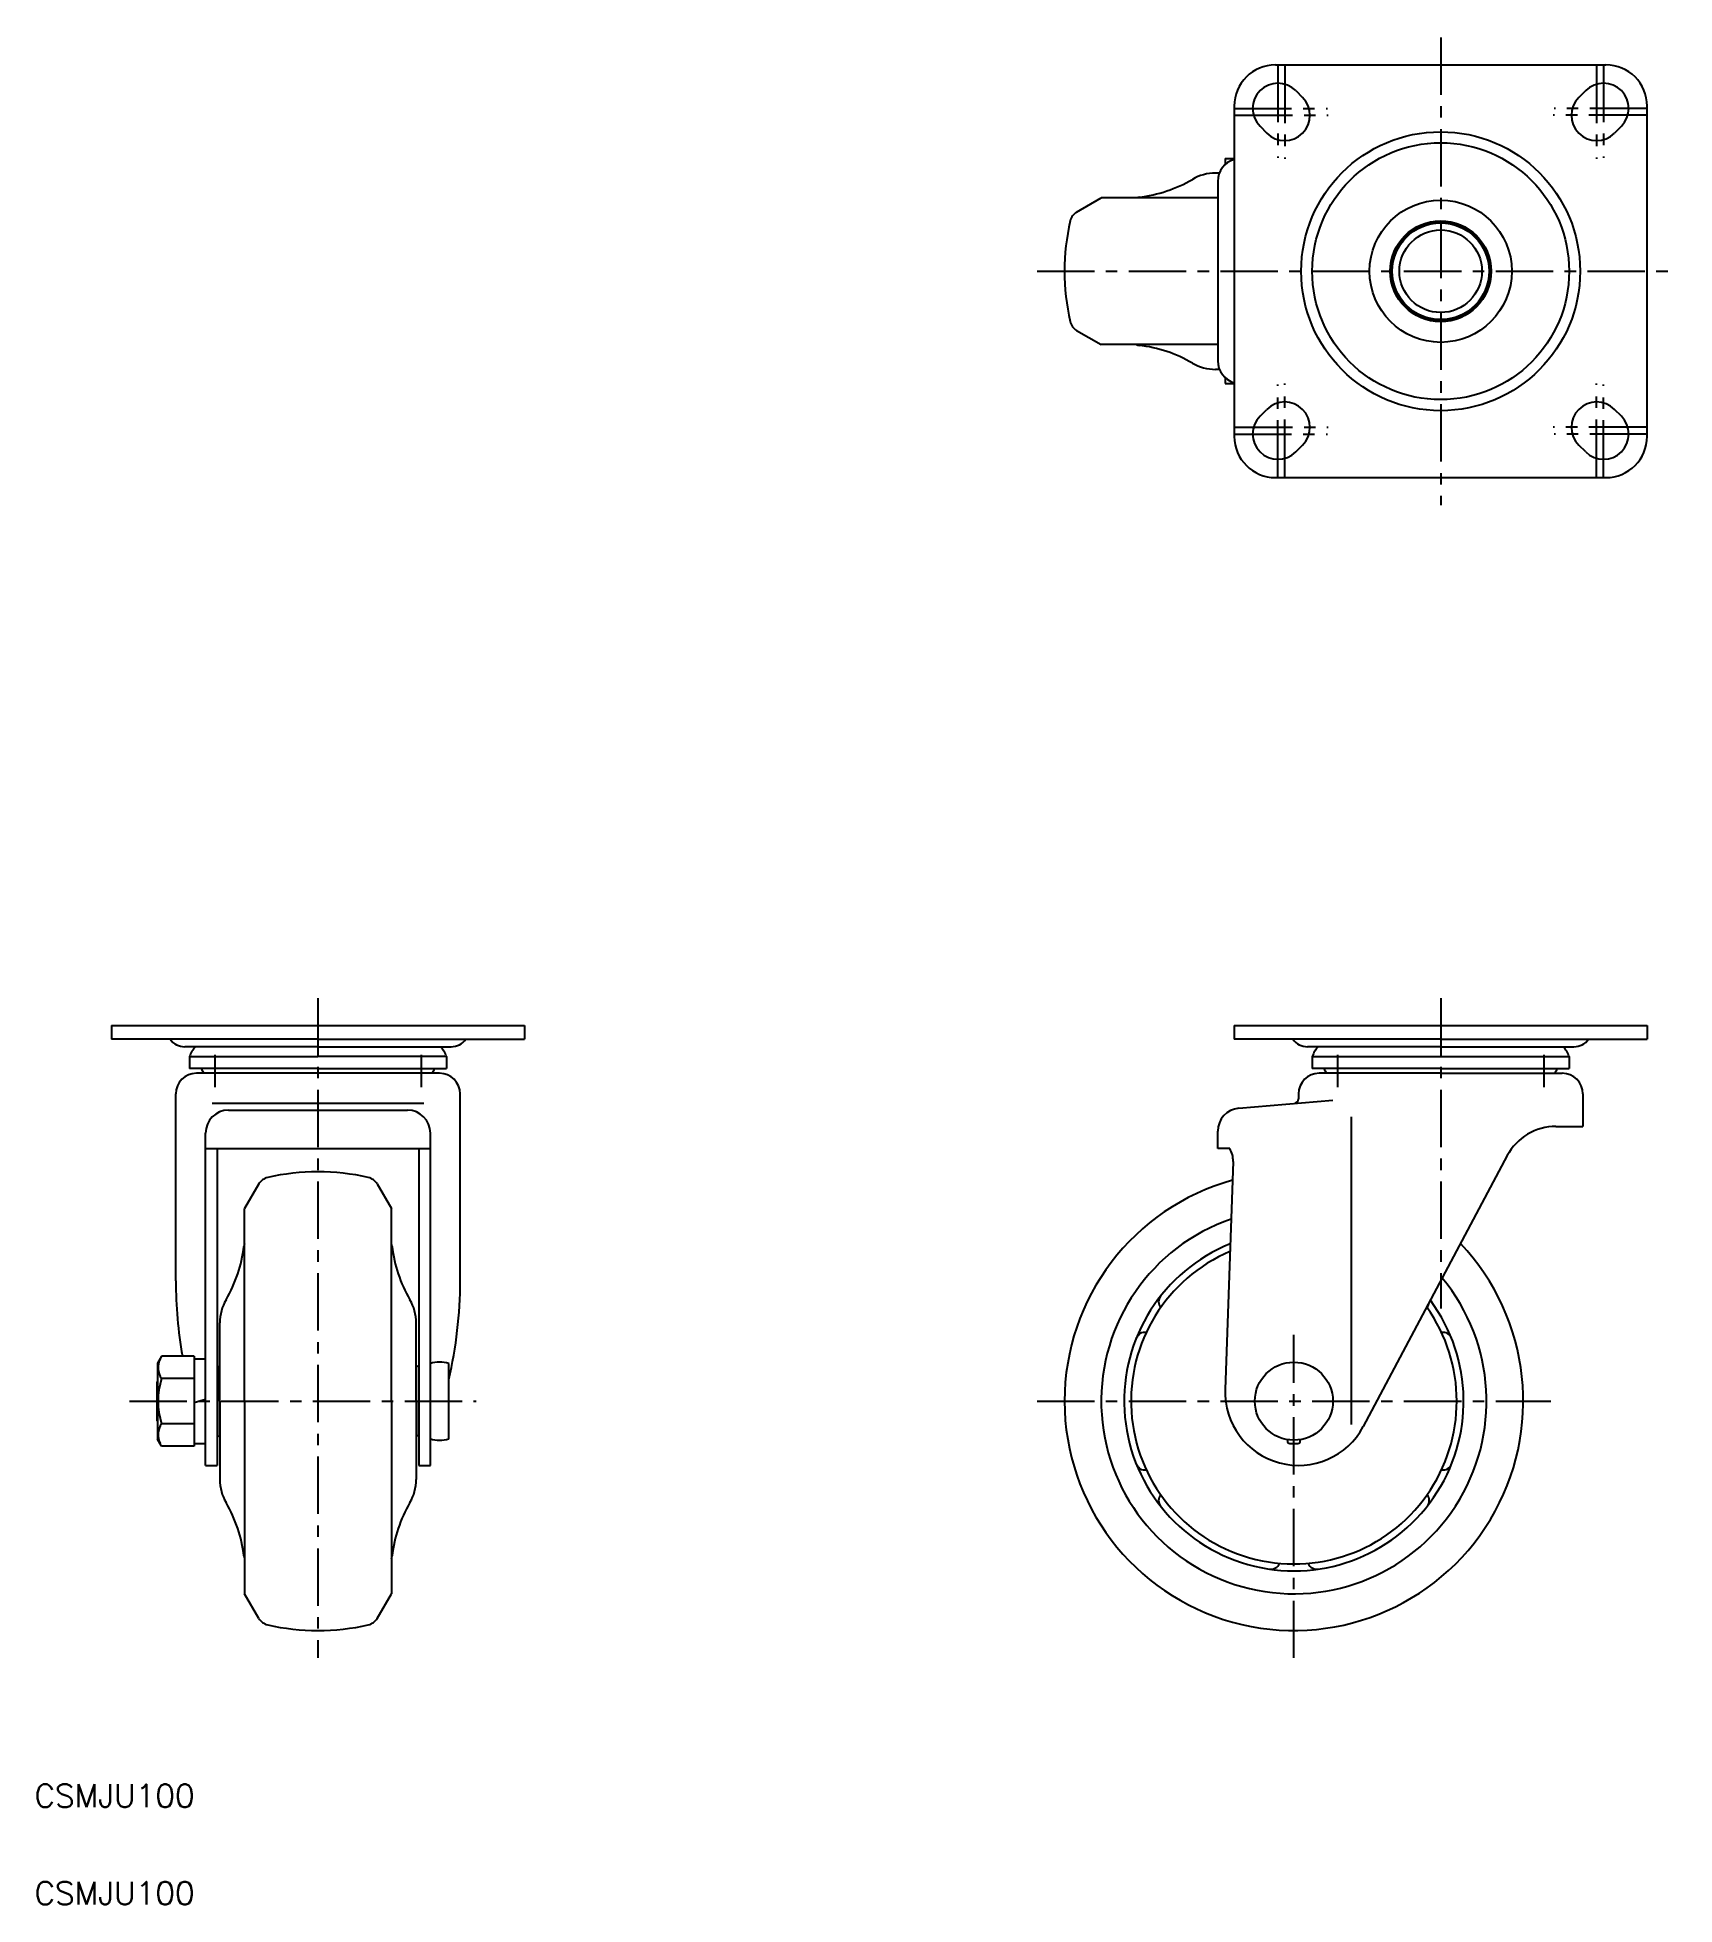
# Model space of a CAD drawing. Extents: x 84 to 441, y 79 to 486.
import ezdxf

# ---------------------------------------------------------------- set-up
doc = ezdxf.new("R2010")
doc.units = 0
doc.header["$LTSCALE"] = 10
doc.linetypes.add('CENTER', pattern=[2, 1.25, -0.25, 0.25, -0.25])
doc.layers.get('0').update_dxf_attribs({"linetype": 'CONTINUOUS'})
doc.layers.add('CENTER', color=1, linetype='CENTER')
doc.styles.get("Standard").update_dxf_attribs({"font": 'txt.shx'})

msp = doc.modelspace()

# ---------------------------------------------------------------- linework, layer by layer
at = {"color": 7, "linetype": 'CONTINUOUS'}
for p, q in [((354, 480.169893), (426, 480.169893)), ((358.389087, 474.55898), (359.889087, 473.05898)), ((421.610912, 474.55898), (420.110912, 473.05898)), ((345, 471.169893), (345, 399.169893)), ((435, 399.169893), (435, 471.169893)), ((350.610912, 466.780806), (352.110912, 465.280806)), ((429.389087, 466.780806), (427.889087, 465.280806)), ((341.735238, 456.569893), (340.914707, 456.569893)), ((343, 459.769893), (343, 458.435954)), ((343, 459.769893), (345, 459.769893)), ((341.4, 454.769893), (341.4, 415.669893)), ((310.644768, 448.078049), (316, 451.169893)), ((341.4, 451.169893), (316, 451.169893)), ((310.644768, 422.261737), (316, 419.169893)), ((341.4, 419.169893), (316, 419.169893)), ((341.775067, 413.769893), (340.914707, 413.769893)), ((343, 412.003832), (343, 410.669893)), ((343, 410.669893), (345, 410.669893)), ((350.610912, 403.55898), (352.110912, 405.05898)), ((429.389087, 403.55898), (427.889087, 405.05898)), ((358.389087, 395.780806), (359.889087, 397.280806)), ((421.610912, 395.780806), (420.110912, 397.280806)), ((354, 390.169893), (426, 390.169893)), ((100.258156, 270.700145), (100.258156, 267.700145)), ((100.258156, 270.700145), (190.258156, 270.700145)), ((190.258156, 270.700145), (190.258156, 267.700145)), ((345, 270.700145), (345, 267.700145)), ((345, 270.700145), (435, 270.700145)), ((435, 270.700145), (435, 267.700145)), ((145.258156, 267.700145), (100.258156, 267.700145)), ((145.258156, 266.069919), (116.230604, 266.069919)), ((145.258156, 267.700145), (190.258156, 267.700145)), ((145.258156, 266.069919), (174.285708, 266.069919)), ((390, 267.700145), (345, 267.700145)), ((390, 266.069919), (360.972448, 266.069919)), ((390, 267.700145), (435, 267.700145)), ((390, 266.069919), (419.027552, 266.069919)), ((117.258156, 263.982325), (117.258156, 261.350145)), ((117.258156, 263.982325), (145.258156, 263.982325)), ((145.258156, 261.350145), (117.258156, 261.350145)), ((173.258156, 263.982325), (145.258156, 263.982325)), ((145.258156, 261.350145), (173.258156, 261.350145)), ((173.258156, 263.982325), (173.258156, 261.350145)), ((362, 263.982325), (362, 261.350145)), ((362, 263.982325), (418, 263.982325)), ((390, 261.350145), (362, 261.350145)), ((390, 261.350145), (418, 261.350145)), ((418, 263.982325), (418, 261.350145)), ((171.758156, 260.300145), (118.758156, 260.300145)), ((390, 260.300145), (363.5, 260.300145)), ((390, 260.300145), (416.5, 260.300145)), ((114.258156, 215.021794), (114.258156, 255.800145)), ((122.158156, 253.800145), (168.358156, 253.800145)), ((176.258156, 215.021794), (176.258156, 255.800145)), ((345.964221, 252.659662), (366.516759, 254.457776)), ((359, 255.800145), (359, 254.716476)), ((421, 255.800145), (421, 248.700145)), ((125.758156, 252.260345), (164.758156, 252.260345)), ((370.501538, 250.806399), (370.501538, 183.677438)), ((415.117424, 248.700145), (421, 248.700145)), ((120.758156, 174.800145), (120.758156, 247.260345)), ((169.758156, 174.800145), (169.758156, 247.260345)), ((341.4, 243.877884), (341.4, 247.678689)), ((120.758156, 243.877884), (169.758156, 243.877884)), ((123.258156, 243.877884), (123.258156, 174.800145)), ((167.258156, 243.877884), (167.258156, 174.800145)), ((344, 243.877884), (341.4, 243.877884)), ((344.745758, 241.071403), (343.009746, 191.358537)), ((404.522053, 242.333804), (373.127161, 183.2886)), ((132.35, 236.155377), (129.258156, 230.800145)), ((158.166311, 236.155377), (161.258156, 230.800145)), ((129.258156, 188.800145), (129.258156, 230.800145)), ((161.258156, 188.800145), (161.258156, 230.800145)), ((123.858156, 188.800145), (123.858156, 205.885438)), ((166.658156, 188.800145), (166.658156, 205.885438)), ((111.161683, 198.6151), (110.258156, 197.050145)), ((110.258156, 197.050145), (110.258156, 180.550145)), ((118.258156, 198.6151), (111.161683, 198.6151)), ((118.258156, 198.6151), (118.258156, 178.985191)), ((118.258156, 198.000145), (120.758156, 198.000145)), ((123.358156, 196.300145), (123.858156, 196.507252)), ((123.358156, 196.300145), (123.358156, 188.800145)), ((167.158156, 196.300145), (166.658156, 196.507252)), ((167.158156, 196.300145), (167.158156, 188.800145)), ((173.758156, 180.600145), (173.758156, 197.017315)), ((110.258156, 193.150145), (110.158156, 193.050145)), ((110.158156, 193.050145), (110.158156, 184.550145)), ((118.258156, 193.707622), (111.161683, 193.707622)), ((123.258156, 194.800145), (123.358156, 194.800145)), ((167.158156, 194.800145), (167.258156, 194.800145)), ((120.758156, 189.135082), (118.258156, 188.465209)), ((123.358156, 188.800145), (123.358156, 181.300145)), ((123.858156, 188.800145), (123.858156, 171.714852)), ((129.258156, 188.800145), (129.258156, 146.800145)), ((161.258156, 188.800145), (161.258156, 146.800145)), ((166.658156, 188.800145), (166.658156, 171.714852)), ((167.158156, 188.800145), (167.158156, 181.300145)), ((110.258156, 184.450145), (110.158156, 184.550145)), ((118.258156, 183.892668), (111.161683, 183.892668)), ((111.161683, 178.985191), (110.258156, 180.550145)), ((118.258156, 179.600145), (120.758156, 179.600145)), ((123.358156, 182.800145), (123.258156, 182.800145)), ((123.358156, 181.300145), (123.858156, 181.093038)), ((167.158156, 181.300145), (166.658156, 181.093038)), ((167.258156, 182.800145), (167.158156, 182.800145)), ((356.592684, 180.417457), (356.592408, 180.10137)), ((357.092659, 179.605007), (358.892658, 179.603436)), ((359.392407, 180.098927), (359.392683, 180.415013)), ((118.258156, 178.985191), (111.161683, 178.985191)), ((120.758156, 174.800145), (123.258156, 174.800145)), ((167.258156, 174.800145), (169.758156, 174.800145)), ((132.35, 141.444914), (129.258156, 146.800145)), ((158.166311, 141.444914), (161.258156, 146.800145))]:
    msp.add_line(p, q, dxfattribs=at)
at = {"color": 3, "linetype": 'CONTINUOUS'}
for p, q in [((110.158156, 193.050145), (110.258156, 193.050145)), ((110.158156, 184.550145), (110.258156, 184.550145))]:
    msp.add_line(p, q, dxfattribs=at)
at = {"color": 7, "linetype": 'CONTINUOUS'}
for centre, radius in [((390, 435.169893), 30.4), ((390, 435.169893), 28), ((390, 435.169893), 15.5), ((390, 435.169893), 11), ((390, 435.169893), 10.743073), ((390, 435.169893), 10.548477), ((390, 435.169893), 9), ((358, 188.800145), 8.5)]:
    msp.add_circle(centre, radius, dxfattribs=at)
for centre, radius, start, end in [((354, 471.169893), 9, 90, 180), ((426, 471.169893), 9, 0, 90), ((354.5, 470.669893), 5.5, 45, 225), ((356, 469.169893), 5.5, 225, 45), ((424, 469.169893), 5.5, 135, 315), ((425.5, 470.669893), 5.5, 315, 135), ((340.914707, 446.569893), 10, 90, 120.261698), ((346.4, 454.769893), 5, 106.260205, 180), ((320.756693, 481.119198), 30, 276.717745, 300.261698), ((312.144768, 445.479972), 3, 120, 167.328355), ((324.5, 449.338895), 2, 96.717745, 113.723325), ((358, 435.169893), 50, 167.328355, 192.671645), ((312.144768, 424.859814), 3, 192.671645, 240), ((324.5, 421.000891), 2, 246.276675, 263.282255), ((320.756693, 389.220588), 30, 59.738302, 83.282255), ((346.4, 415.669893), 5, 180, 253.739795), ((340.914707, 423.769893), 10, 239.738302, 270), ((354.5, 399.669893), 5.5, 135, 315), ((356, 401.169893), 5.5, 315, 135), ((424, 401.169893), 5.5, 45, 225), ((425.5, 399.669893), 5.5, 225, 45), ((354, 399.169893), 9, 180, 270), ((426, 399.169893), 9, 270, 0), ((116.230604, 270.069919), 4, 216.330601, 270), ((122.90353, 261.950145), 6, 136.636145, 160.202516), ((167.612782, 261.950145), 6, 19.797484, 43.363855), ((174.285708, 270.069919), 4, 270, 323.669399), ((360.972448, 270.069919), 4, 216.330601, 270), ((367.645374, 261.950145), 6, 136.636145, 160.202516), ((412.354626, 261.950145), 6, 19.797484, 43.363855), ((419.027552, 270.069919), 4, 270, 323.669399), ((122.758156, 262.475145), 3.175, 200.752431, 223.238703), ((167.758156, 262.475145), 3.175, 316.761297, 339.247569), ((367.5, 262.475145), 3.175, 200.752431, 223.238703), ((412.5, 262.475145), 3.175, 316.761297, 339.247569), ((118.758156, 255.800145), 4.5, 90, 180), ((171.758156, 255.800145), 4.5, 0, 90), ((363.5, 255.800145), 4.5, 90, 180), ((416.5, 255.800145), 4.5, 0, 90), ((346.4, 247.678689), 5, 95, 180), ((358, 254.716476), 1, 275, 0), ((125.758156, 247.260345), 5, 90, 180), ((164.758156, 247.260345), 5, 0, 90), ((415.117424, 236.700145), 12, 90, 152), ((339.748804, 241.245901), 5, 358, 31.762308), ((134.948076, 234.655377), 3, 102.671645, 150), ((145.258156, 188.800145), 50, 77.328355, 102.671645), ((155.568235, 234.655377), 3, 30, 77.328355), ((358, 188.800145), 50, 105.5422, 43.404789), ((358, 188.800145), 42, 109.027699, 39.689906), ((99.30885, 226.043451), 30, 329.738302, 353.282255), ((131.089153, 222.300145), 2, 156.276675, 173.282255), ((159.427158, 222.300145), 2, 6.717745, 23.723325), ((191.207461, 226.043451), 30, 186.717745, 210.261698), ((358, 188.800145), 37, 112.03586, 36.474101), ((358, 188.800145), 35.5, 113.120192, 35.31232), ((208.231598, 215.021794), 93.973442, 180, 190.05472), ((82.284714, 215.021794), 93.973442, 346.754371, 0), ((133.858156, 205.885438), 10, 149.738302, 180), ((156.658156, 205.885438), 10, 0, 30.261698), ((330.5, 210.45078), 2, 141.786789, 218.888895), ((385.5, 210.45078), 2, 321.111105, 355.985047), ((325.5, 201.790526), 2, 81.111105, 158.213211), ((390.5, 201.790526), 2, 21.786789, 98.888895), ((114.747392, 196.161361), 4.344899, 154.384247, 214.384247), ((171.769711, 190.497113), 6.816667, 73.040042, 107.16316), ((126.643304, 188.800145), 16.240811, 162.412046, 197.587954), ((359, 190.800145), 16, 178, 332), ((114.747392, 181.438929), 4.344899, 145.615753, 205.615753), ((171.769711, 187.103177), 6.816667, 252.83684, 286.959958), ((357.092408, 180.100934), 0.5, 179.95, 269.95), ((358.892407, 180.099363), 0.5, 269.95, 359.95), ((133.858156, 171.714852), 10, 180, 210.261698), ((156.658156, 171.714852), 10, 329.738302, 0), ((325.5, 175.809764), 2, 201.786789, 278.888895), ((390.5, 175.809764), 2, 261.111105, 338.213211), ((330.5, 167.14951), 2, 141.111105, 218.213211), ((385.5, 167.14951), 2, 321.786789, 38.888895), ((99.30885, 151.556839), 30, 6.717745, 30.261698), ((191.207461, 151.556839), 30, 149.738302, 173.282255), ((131.089153, 155.300145), 2, 186.717745, 203.723325), ((159.427158, 155.300145), 2, 336.276675, 353.282255), ((353, 154.159129), 2, 261.786789, 338.888895), ((363, 154.159129), 2, 201.111105, 278.213211), ((134.948076, 142.944914), 3, 210, 257.328355), ((145.258156, 188.800145), 50, 257.328355, 282.671645), ((155.568235, 142.944914), 3, 282.671645, 330)]:
    msp.add_arc(centre, radius, start, end, dxfattribs=at)
at = {"layer": 'CENTER', "color": 1, "linetype": 'CENTER'}
for p, q in [((390, 486.169893), (390, 384.169893)), ((354.5, 480.169893), (354.5, 459.87839)), ((356, 479.961396), (356, 459.669893)), ((424, 479.961396), (424, 459.669893)), ((425.5, 480.169893), (425.5, 459.87839)), ((345, 470.669893), (365.291502, 470.669893)), ((345.208497, 469.169893), (365.5, 469.169893)), ((434.791502, 469.169893), (414.5, 469.169893)), ((435, 470.669893), (414.708497, 470.669893)), ((302, 435.169893), (441, 435.169893)), ((354.5, 390.169893), (354.5, 410.461396)), ((356, 390.37839), (356, 410.669893)), ((424, 390.37839), (424, 410.669893)), ((425.5, 390.169893), (425.5, 410.461396)), ((345, 399.669893), (365.291502, 399.669893)), ((345.208497, 401.169893), (365.5, 401.169893)), ((434.791502, 401.169893), (414.5, 401.169893)), ((435, 399.669893), (414.708497, 399.669893)), ((145.258156, 276.700145), (145.258156, 132.800145)), ((390, 276.700145), (390, 209.021794)), ((122.758156, 264.350145), (122.758156, 257.300145)), ((167.758156, 264.350145), (167.758156, 257.300145)), ((367.5, 264.350145), (367.5, 257.300145)), ((412.5, 264.350145), (412.5, 257.300145)), ((358, 132.800145), (358, 203.300145)), ((104.158156, 188.800145), (179.758156, 188.800145)), ((302, 188.800145), (414, 188.800145))]:
    msp.add_line(p, q, dxfattribs=at)

# ---------------------------------------------------------------- texts
for p in [(83.440288, 100.273485), (83.440288, 79.019291)]:
    msp.add_text('CSMJU100', height=5).set_placement(p)

doc.saveas('drawing.dxf')
